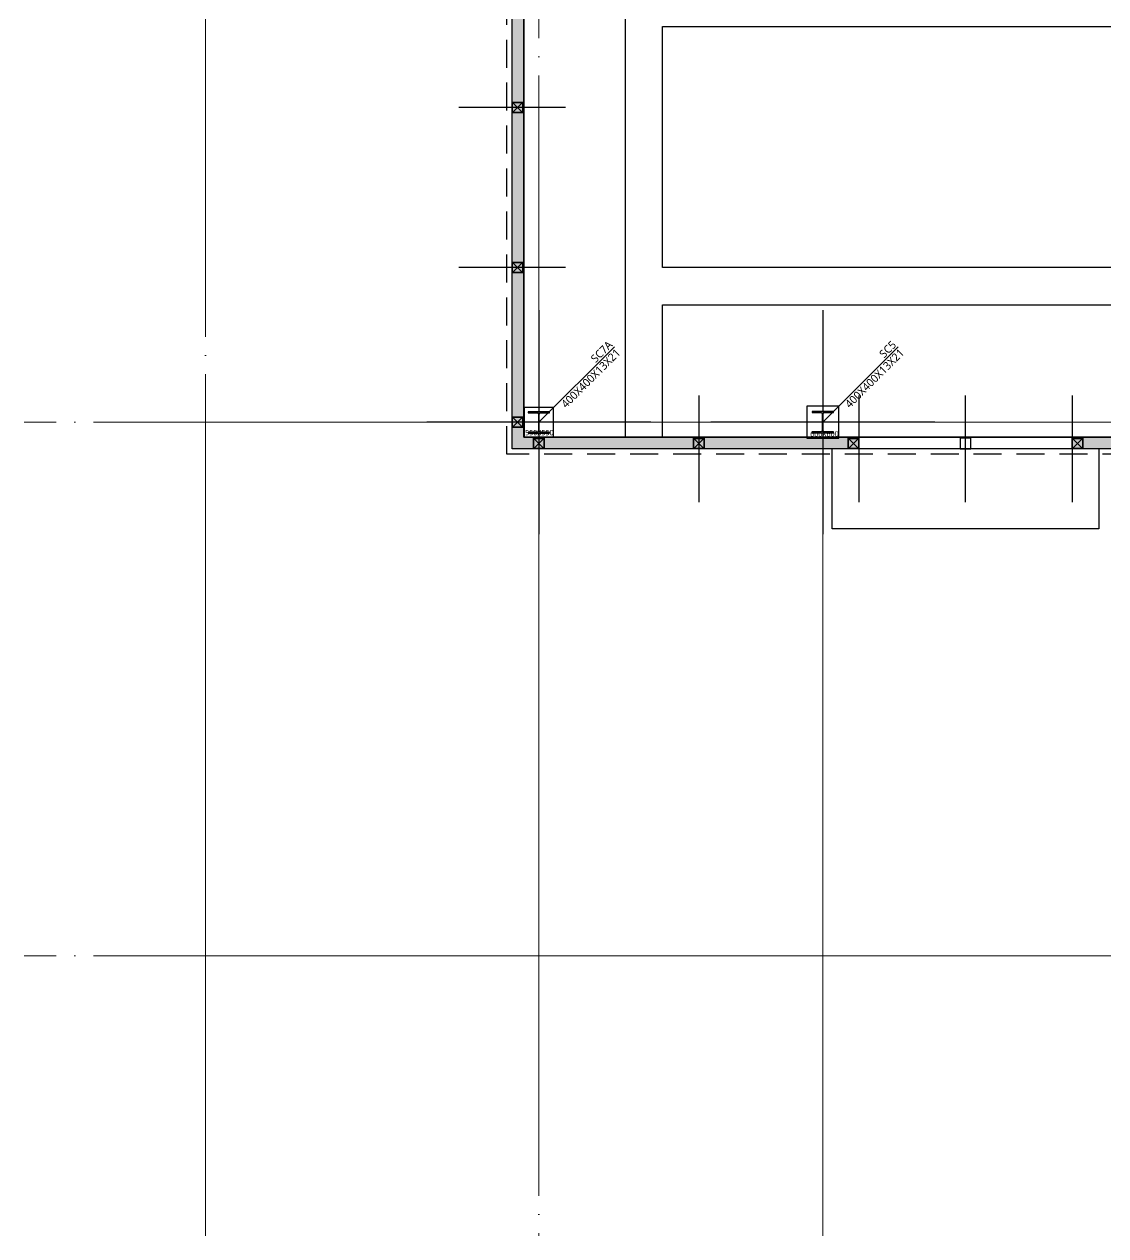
# Model space of a CAD drawing. Header units: millimetres. Extents: x -17369 to 294000, y -718917 to 220315.
# Drawn here: x 36500 to 56778, y 34393 to 57103 of the extents above; entities that cross this region are included whole.
import ezdxf
from ezdxf.enums import TextEntityAlignment as Align

# ---------------------------------------------------------------- set-up
doc = ezdxf.new("R2010")
doc.units = ezdxf.units.MM
doc.header["$LTSCALE"] = 350
for name, pattern in [('CEN', [62, 60, -1, 0, -1]), ('X-200-S-COL$0$CEN', [62, 60, -1, 0, -1]), ('X-200-S-COL$0$HID', [2.3, 1.5, -0.8])]:
    doc.linetypes.add(name, pattern=pattern)
doc.layers.get('Defpoints').update_dxf_attribs({"color": 181})
for name, color, linetype in [('0_RC-SLAB', 7, 'Continuous'), ('CEN', 1, 'CEN'), ('PD', 6, 'Continuous'), ('PERI-OUT', 9, 'Continuous'), ('Sol', 253, 'Continuous'), ('X-200-S-COL$0$Cen', 1, 'X-200-S-COL$0$CEN'), ('X-200-S-COL$0$CenA', 13, 'X-200-S-COL$0$CEN'), ('X-200-S-COL$0$CenB', 5, 'X-200-S-COL$0$CEN'), ('X-200-S-COL$0$H-Col', 3, 'Continuous'), ('X-200-S-COL$0$STUD', 4, 'Continuous')]:
    doc.layers.add(name, color=color, linetype=linetype)
for name, color, linetype, plot in [('X-200-S-COL$0$Defpoint', 171, 'Continuous', False), ('X-200-S-COL$0$P-Line', 144, 'Continuous', False), ('X-200-S-COL$0$PERI-OUT', 17, 'Continuous', False), ('X-200-S-COL$0$S-NAME', 144, 'Continuous', False)]:
    doc.layers.add(name, color=color, linetype=linetype, plot=plot)
doc.styles.add('X-200-S-COL$0$맑은고딕', font='malgun.ttf')
doc.styles.add('맑은고딕', font='malgun.ttf')

# ---------------------------------------------------------------- blocks, each defined once
blk = doc.blocks.new('X-200-S-COL$0$1F GRID_231010')
at = {"layer": 'X-200-S-COL$0$Cen', "lineweight": 0}
for p, q in [((-19550, 23300), (-19550, -123050)), ((-13300, -57900), (-13300, -123050)), ((172950, -107800), (-22950, -107800)), ((172950, -117800), (-22950, -117800))]:
    blk.add_line(p, q, dxfattribs=at)
at = {"layer": 'X-200-S-COL$0$CenA', "lineweight": 0}
blk.add_line((-7980, -106300), (-7980, -123050), dxfattribs=at)
blk = doc.blocks.new('X-200-S-COL$0$H-400x400x13x21')
at = {"color": 0}
blk.add_lwpolyline([(200, -200), (200, -179), (28.5, -179, -0.4142136), (6.5, -157), (6.5, 157, -0.4142136), (28.5, 179), (200, 179), (200, 200), (-200, 200), (-200, 179), (-28.5, 179, -0.4142136), (-6.5, 157), (-6.5, -157, -0.4142136), (-28.5, -179), (-200, -179), (-200, -200)], format="xyb", close=True, dxfattribs=at)
blk = doc.blocks.new('X-200-S-COL$0$1F COLUMN_231010')
at = {"layer": 'X-200-S-COL$0$H-Col', "color": 0}
for p in [(46150, 49637), (51470, 49643)]:
    blk.add_blockref('X-200-S-COL$0$H-400x400x13x21', p, dxfattribs=at)
blk = doc.blocks.new('X-200-S-COL$0$S-NAME')
at = {"layer": 'X-200-S-COL$0$S-NAME', "color": 0}
blk.add_line((0, 0), (2000, 0), dxfattribs=at)
at = {"layer": 'X-200-S-COL$0$S-NAME', "color": 0, "style": 'X-200-S-COL$0$맑은고딕'}
for p in [(2000, 105), (2000, -105)]:
    blk.add_attdef('.', text='', height=150, rotation=359.9949, dxfattribs=at).set_placement(p, align=Align.MIDDLE_RIGHT)
blk = doc.blocks.new('X-200-S-COL$0$PERIMITER_231026')
at = {"layer": 'X-200-S-COL$0$PERI-OUT'}
for points in [[(140800, 167343), (140800, 171293), (177580, 171293), (177580, 176343), (200030, 179093), (224980, 179093), (224980, 150943), (222400, 150943), (222400, 54231), (217203, 49143), (207930, 49143), (207930, 39143), (58950, 39143), (58950, 49143), (45650, 49143), (45650, 98043), (39480, 98043), (39480, 139943), (49950, 139943), (49950, 157943), (120950, 157943), (120950, 169343), (135850, 169343), (135850, 167343)], [(141020, 167123), (141020, 171073), (177800, 171073), (177800, 176148), (200043, 178873), (224760, 178873), (224760, 151163), (222230, 151163), (222230, 54303), (217134, 49313), (207710, 49313), (207710, 39363), (59170, 39363), (59170, 49363), (45870, 49363), (45870, 98263), (39650, 98263), (39650, 139723), (50170, 139723), (50170, 157723), (121120, 157723), (121125, 169173), (135680, 169173), (135680, 167123)]]:
    blk.add_lwpolyline(points, dxfattribs=at)
blk = doc.blocks.new('X-200-S-COL$0$Stud')
at = {"color": 250}
for p, q in [((-94, -94), (94, 94)), ((-94, 94), (94, -94))]:
    blk.add_line(p, q, dxfattribs=at)
blk.add_lwpolyline([(100, -100), (-100, -100), (-100, 100), (100, 100)], close=True)
at = {"color": 6}
blk.add_lwpolyline([(94, -94), (-94, -94), (-94, 94), (94, 94)], close=True, dxfattribs=at)
blk = doc.blocks.new('X-200-S-COL$0$1F STUD_231010')
at = {"layer": 'X-200-S-COL$0$CenB'}
for p, q in [((46650, 55543), (44650, 55543)), ((46650, 52543), (44650, 52543)), ((46150, 50143), (46150, 48143)), ((49150, 50143), (49150, 48143)), ((52150, 50143), (52150, 48143)), ((56150, 50143), (56150, 48143))]:
    blk.add_line(p, q, dxfattribs=at)
at = {"layer": 'X-200-S-COL$0$STUD'}
for p in [(45750, 55543), (45750, 52543), (45750, 49643), (46150, 49243), (49150, 49243), (52050, 49243), (56250, 49243)]:
    blk.add_blockref('X-200-S-COL$0$Stud', p, dxfattribs=at)

msp = doc.modelspace()

# ---------------------------------------------------------------- hatches: boundary and pattern name
at = {"layer": 'Sol'}
h = msp.add_hatch(color=256, dxfattribs=at)
h.dxf.hatch_style = 1
h.paths.add_polyline_path([(118570, 39362.6), (116250, 39362.6), (116250, 39142.6), (118570, 39142.6)])
h.paths.add_polyline_path([(174720, 39362.6), (172550, 39362.6), (172550, 39142.6), (174720, 39142.6)])
h.paths.add_polyline_path([(170450, 39362.6), (170450, 39142.6), (171450, 39142.6), (171450, 39362.6)])
h.paths.add_polyline_path([(163550, 39362.6), (163550, 39142.6), (165450, 39142.6), (165450, 39362.6)])
h.paths.add_polyline_path([(162450, 39142.6), (162450, 39362.6), (129130, 39362.6), (129130, 39142.6)])
h.paths.add_polyline_path([(73450, 39362.6), (73450, 39142.6), (115150, 39142.6), (115150, 39362.6)])
h.paths.add_polyline_path([(56150, 49362.6), (56150, 49142.6), (57350, 49142.6), (57350, 49362.6)])
h.paths.add_polyline_path([(45870, 60442.6), (45650, 60442.6), (45650, 49142.6), (52150, 49142.6), (52150, 49362.6), (45870, 49362.6)])
h.paths.add_polyline_path([(45870, 71042.6), (45650, 71042.6), (45650, 62442.6), (45870, 62442.6)])
h.paths.add_polyline_path([(45870, 79642.6), (45650, 79642.6), (45650, 76042.6), (45870, 76042.6)])
h.paths.add_polyline_path([(44800, 98262.6), (44800, 98042.6), (45650, 98042.6), (45650, 80742.6), (45870, 80742.6), (45870, 98262.6)])
h.paths.add_polyline_path([(45800, 139942.6), (45800, 139722.6), (46500, 139722.6), (46500, 139942.6)])
h.paths.add_polyline_path([(40800, 139722.6), (40800, 139942.6), (39480, 139942.6), (39480, 98042.6), (40800, 98042.6), (40800, 98262.6), (39650, 98262.6), (39650, 139722.6)])
h.paths.add_polyline_path([(50170, 145142.6), (49950, 145142.6), (49950, 139942.6), (47600, 139942.6), (47600, 139722.6), (50170, 139722.6)])
h.paths.add_polyline_path([(50170, 147842.6), (49950, 147842.6), (49950, 146942.6), (50170, 146942.6)])
h.paths.add_polyline_path([(50170, 155042.6), (49950, 155042.6), (49950, 148742.6), (50170, 148742.6)])
h.paths.add_polyline_path([(67250, 157722.6), (67250, 157942.6), (49950, 157942.6), (49950, 156842.6), (50170, 156842.6), (50170, 157722.6)])
h.paths.add_polyline_path([(109850, 157722.6), (109850, 157942.6), (68350, 157942.6), (68350, 157722.6)])
h.paths.add_polyline_path([(135680, 167122.6), (136250, 167122.6), (136250, 167342.6), (135850, 167342.6), (135850, 169342.6), (120950, 169342.6), (120950, 166167.6), (121120, 166167.6), (121120, 169172.6), (135680, 169172.6)])
h.paths.add_polyline_path([(137850, 167342.6), (137350, 167342.6), (137350, 167122.6), (137850, 167122.6)])
h.paths.add_polyline_path([(177800, 171942.6), (177580, 171942.6), (177580, 171292.6), (140800, 171292.6), (140800, 167342.6), (140350, 167342.6), (140350, 167122.6), (141020, 167122.6), (141020, 171072.6), (177800, 171072.6)])
h.paths.add_polyline_path([(224760, 177842.6), (224980, 177842.6), (224980, 179092.6), (200030, 179092.6), (177580, 176342.6), (177580, 175342.6), (177800, 175342.6), (177800, 176147.9), (200043.4, 178872.6), (224760, 178872.6)])
h.paths.add_polyline_path([(207930, 45742.6), (207710, 45742.6), (207710, 39362.6), (185280, 39362.6), (185280, 39142.6), (207930, 39142.6)])
h.paths.add_polyline_path([(208030, 49142.6), (208030, 49312.6), (207710, 49312.6), (207710, 46842.6), (207930, 46842.6), (207930, 49142.6)])
h.paths.add_polyline_path([(222400, 64617.6), (222230, 64617.6), (222230, 54302.5), (217133.9, 49312.6), (209130, 49312.6), (209130, 49142.6), (217203.3, 49142.6), (222400, 54231)])
h.paths.add_polyline_path([(222400, 89467.6), (222230, 89467.6), (222230, 66617.6), (222400, 66617.6)])
h.paths.add_polyline_path([(222400, 97617.6), (222230, 97617.6), (222230, 91467.6), (222400, 91467.6)])
h.paths.add_polyline_path([(222400, 107467.6), (222230, 107467.6), (222230, 100417.6), (222400, 100417.6)])
h.paths.add_polyline_path([(222400, 144167.6), (222230, 144167.6), (222230, 109467.6), (222400, 109467.6)])
h.paths.add_polyline_path([(222230, 145267.6), (222400, 145267.6), (222400, 150942.6), (224980, 150942.6), (224980, 172842.6), (224760, 172842.6), (224760, 151162.6), (222230, 151162.6)])
h.paths.add_polyline_path([(67350, 39362.6), (67350, 39142.6), (69450, 39142.6), (69450, 39362.6)])
h.paths.add_polyline_path([(66250, 39142.6), (66250, 39362.6), (59170, 39362.6), (59170, 49362.6), (58450, 49362.6), (58450, 49142.6), (58950, 49142.6), (58950, 39142.6)])
h.paths.add_polyline_path([(120950, 160967.6), (121120, 160967.6), (121120, 164167.6), (120950, 164167.6)])
h.paths.add_polyline_path([(121120, 159867.6), (120950, 159867.6), (120950, 157942.6), (110950, 157942.6), (110950, 157722.6), (121120, 157722.6)])

# ---------------------------------------------------------------- linework, layer by layer
at = {"layer": '0_RC-SLAB'}
for p, q in [((45870, 69942.6), (45870, 49362.6)), ((45870, 49362.6), (59170, 49362.6))]:
    msp.add_line(p, q, dxfattribs=at)
at = {"layer": '0_RC-SLAB', "color": 4}
for p, q in [((47770, 59492.6), (47770, 49362.6)), ((48470, 52542.6), (48470, 57062.6)), ((48470, 57062.6), (66400, 57062.6)), ((69300, 52542.6), (48470, 52542.6)), ((48470, 49362.6), (48470, 51842.6)), ((48470, 51842.6), (69300, 51842.6)), ((47770, 49362.6), (48470, 49362.6))]:
    msp.add_line(p, q, dxfattribs=at)
at = {"layer": 'CEN'}
for p, q in [((46150, 51742.6), (46150, 47542.6)), ((51470, 51742.6), (51470, 47542.6)), ((48250, 49642.6), (44050, 49642.6)), ((53570, 49642.6), (49370, 49642.6))]:
    msp.add_line(p, q, dxfattribs=at)
at = {"layer": 'PD'}
for points in [[(45875, 49367.6), (46425, 49367.6), (46425, 49917.6), (45875, 49917.6)], [(51170, 49342.6), (51770, 49342.6), (51770, 49942.6), (51170, 49942.6)]]:
    msp.add_lwpolyline(points, close=True, dxfattribs=at)
at = {"layer": 'PERI-OUT'}
for p, q in [((45870, 49362.6), (45870, 98262.6)), ((45650, 49142.6), (45650, 98042.6)), ((59170, 49362.6), (45870, 49362.6)), ((52150, 49362.6), (52150, 49142.6)), ((56150, 49362.6), (56150, 49142.6)), ((58950, 49142.6), (45650, 49142.6)), ((51650, 47642.6), (51650, 49142.6)), ((56650, 49142.6), (56650, 47642.6)), ((56650, 47642.6), (51650, 47642.6))]:
    msp.add_line(p, q, dxfattribs=at)
at = {"layer": 'X-200-S-COL$0$Defpoint'}
msp.add_line((54150, 48142.6), (54150, 50142.6), dxfattribs=at)
for points in [[(47770, 59492.6), (47770, 49362.6), (48470, 49362.6), (48470, 51842.6), (69300, 51842.6), (69300, 52542.6), (48470, 52542.6), (48470, 57062.6), (66400, 57062.6), (66400, 57662.6), (48470, 57662.6), (48470, 59492.6)], [(54250, 49142.6), (54250, 49342.6), (54050, 49342.6), (54050, 49142.6)]]:
    msp.add_lwpolyline(points, close=True, dxfattribs=at)
at = {"layer": 'X-200-S-COL$0$P-Line', "color": 253, "linetype": 'X-200-S-COL$0$HID'}
msp.add_lwpolyline([(222500, 54189), (217244.1, 49042.6), (208030, 49042.6), (208030, 39022.6), (58850, 39022.6), (58850, 49042.6), (45550, 49042.6), (45550, 97942.6), (39380, 97942.6), (39380, 140042.6), (49850, 140042.6), (49850, 158042.6), (120850, 158042.6), (120850, 169442.6), (135950, 169442.6), (135950, 167442.6), (140700, 167442.6), (140700, 171392.6), (177480, 171392.6), (177480, 176431.1), (200023.9, 179192.6), (225080, 179192.6), (225080, 150842.6), (222500, 150842.6)], close=True, dxfattribs=at)

# ---------------------------------------------------------------- block references
at = {"layer": 'X-200-S-COL$0$Cen', "lineweight": 0}
msp.add_blockref('X-200-S-COL$0$1F GRID_231010', (59450, 157442.6), dxfattribs=at)
at = {"layer": 'X-200-S-COL$0$H-Col'}
msp.add_blockref('X-200-S-COL$0$1F COLUMN_231010', (0, 0), dxfattribs=at)
at = {"layer": 'X-200-S-COL$0$PERI-OUT'}
msp.add_blockref('X-200-S-COL$0$PERIMITER_231026', (0, 0), dxfattribs=at)
at = {"layer": 'X-200-S-COL$0$S-NAME'}
ref = msp.add_blockref('X-200-S-COL$0$S-NAME', (46150, 49642.6), dxfattribs=dict(at, rotation=45.00000000000001))
ref.add_attrib('.', '400X400X13X21', dxfattribs={"color": 0, "height": 150, "rotation": 44.99494, "style": 'X-200-S-COL$0$맑은고딕'}).set_placement((47638.2, 50982.6), align=Align.MIDDLE_RIGHT)
ref.add_attrib('.', 'SC7A', dxfattribs={"color": 0, "height": 150, "rotation": 44.99494, "style": 'X-200-S-COL$0$맑은고딕'}).set_placement((47489.9, 51131), align=Align.MIDDLE_RIGHT)
ref = msp.add_blockref('X-200-S-COL$0$S-NAME', (51470, 49642.6), dxfattribs=dict(at, rotation=45.00000000000001))
ref.add_attrib('.', '400X400X13X21', dxfattribs={"color": 0, "height": 150, "rotation": 44.99494, "style": 'X-200-S-COL$0$맑은고딕'}).set_placement((52958.2, 50982.6), align=Align.MIDDLE_RIGHT)
ref.add_attrib('.', 'SC5', dxfattribs={"color": 0, "height": 150, "rotation": 44.99494, "style": 'X-200-S-COL$0$맑은고딕'}).set_placement((52809.9, 51131), align=Align.MIDDLE_RIGHT)
at = {"layer": 'X-200-S-COL$0$STUD'}
msp.add_blockref('X-200-S-COL$0$1F STUD_231010', (0, 0), dxfattribs=at)

# ---------------------------------------------------------------- texts
at = {"layer": 'Defpoints', "style": '맑은고딕'}
for s, p in [('550X550', (46425, 49367.6)), ('600X600', (51770, 49342.6))]:
    msp.add_text(s, height=100, dxfattribs=at).set_placement(p, align=Align.BOTTOM_RIGHT)

doc.saveas('drawing.dxf')
